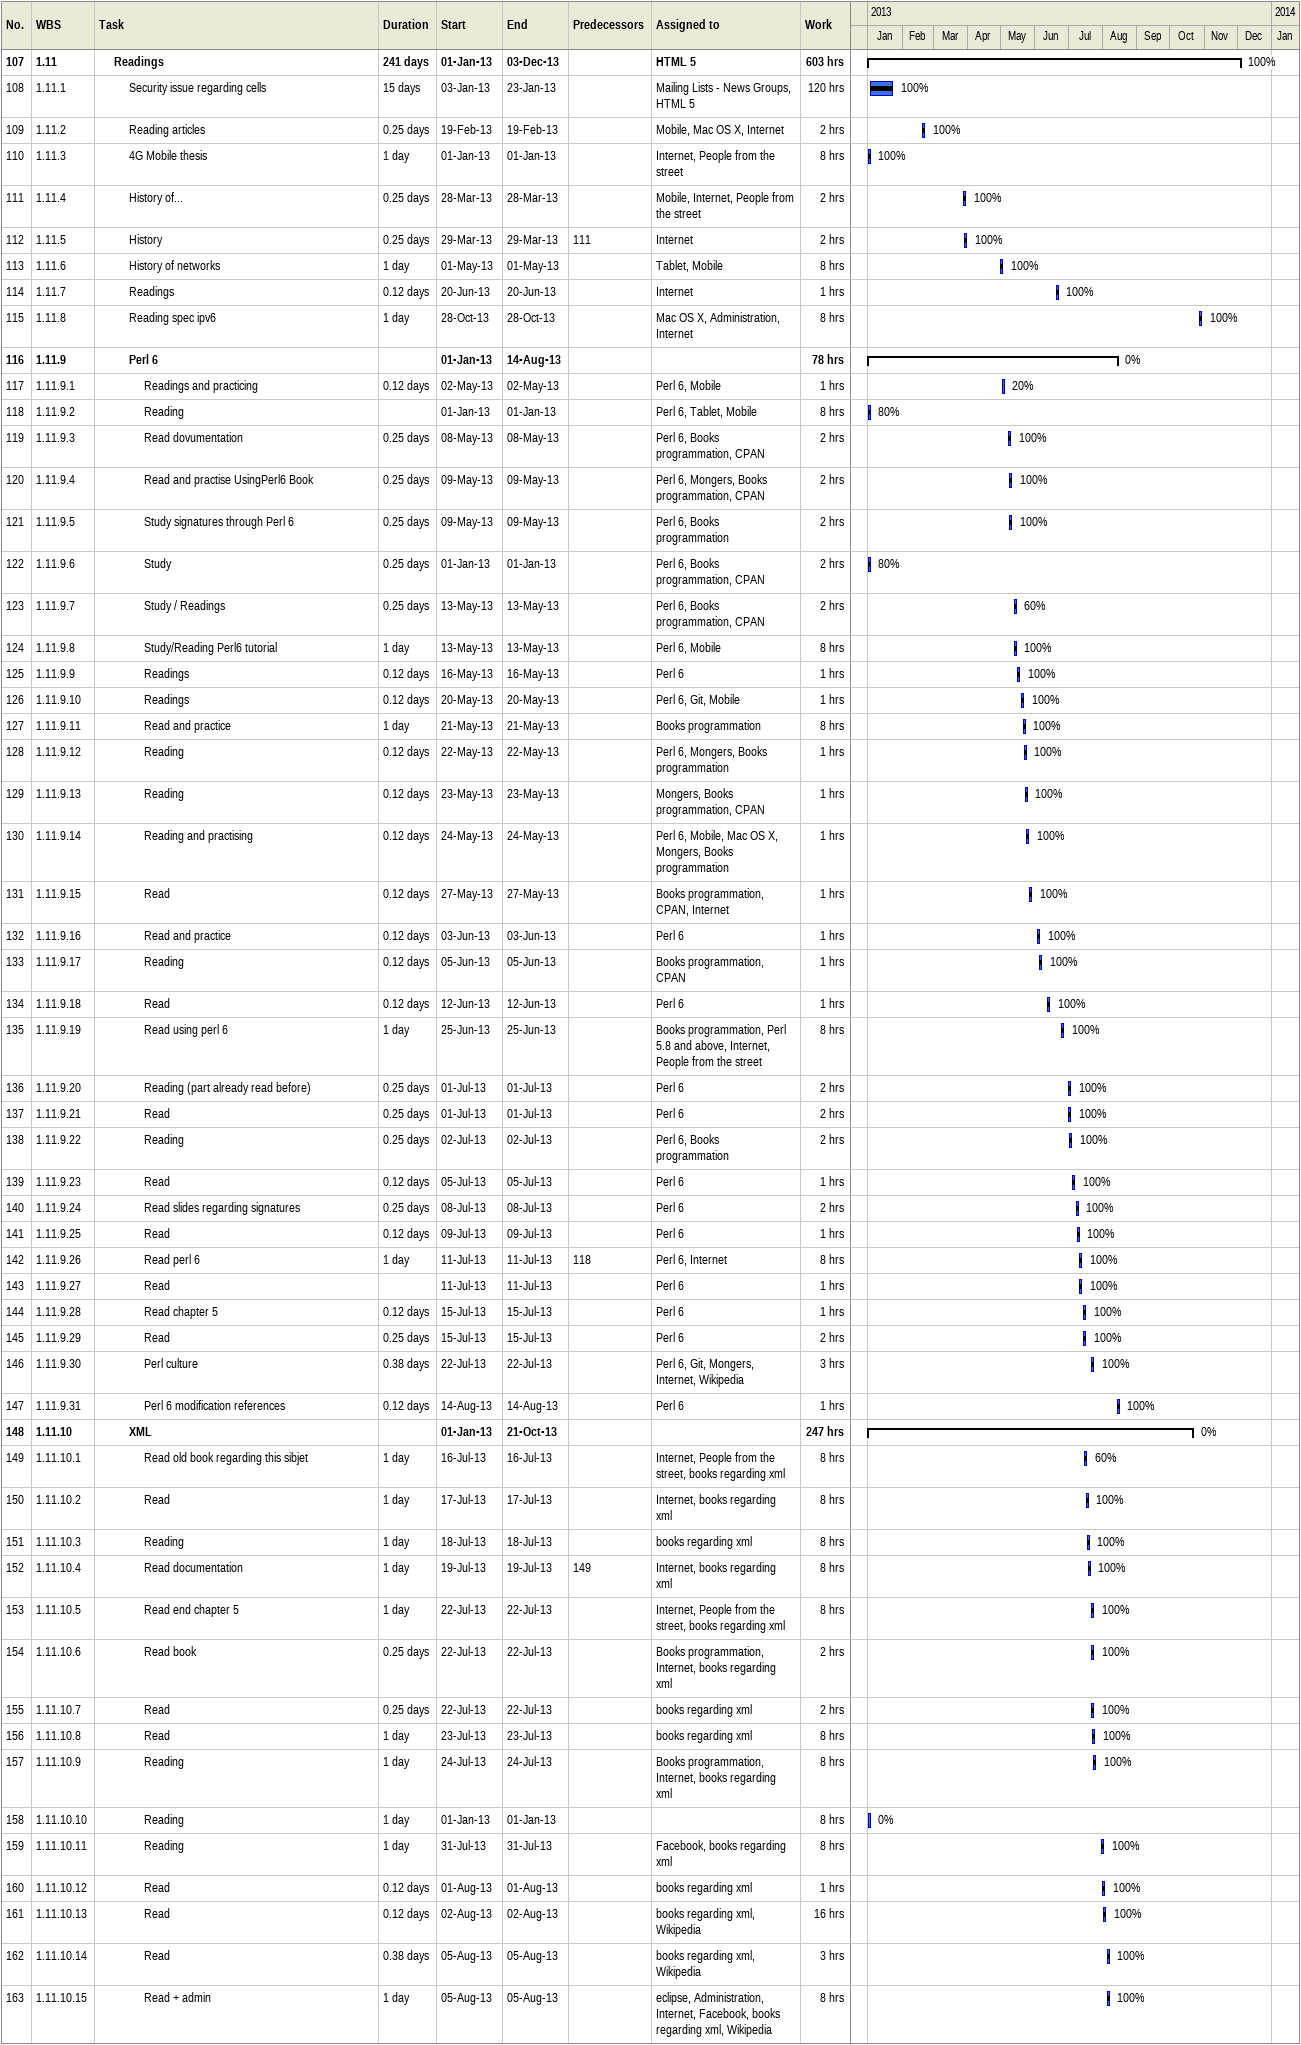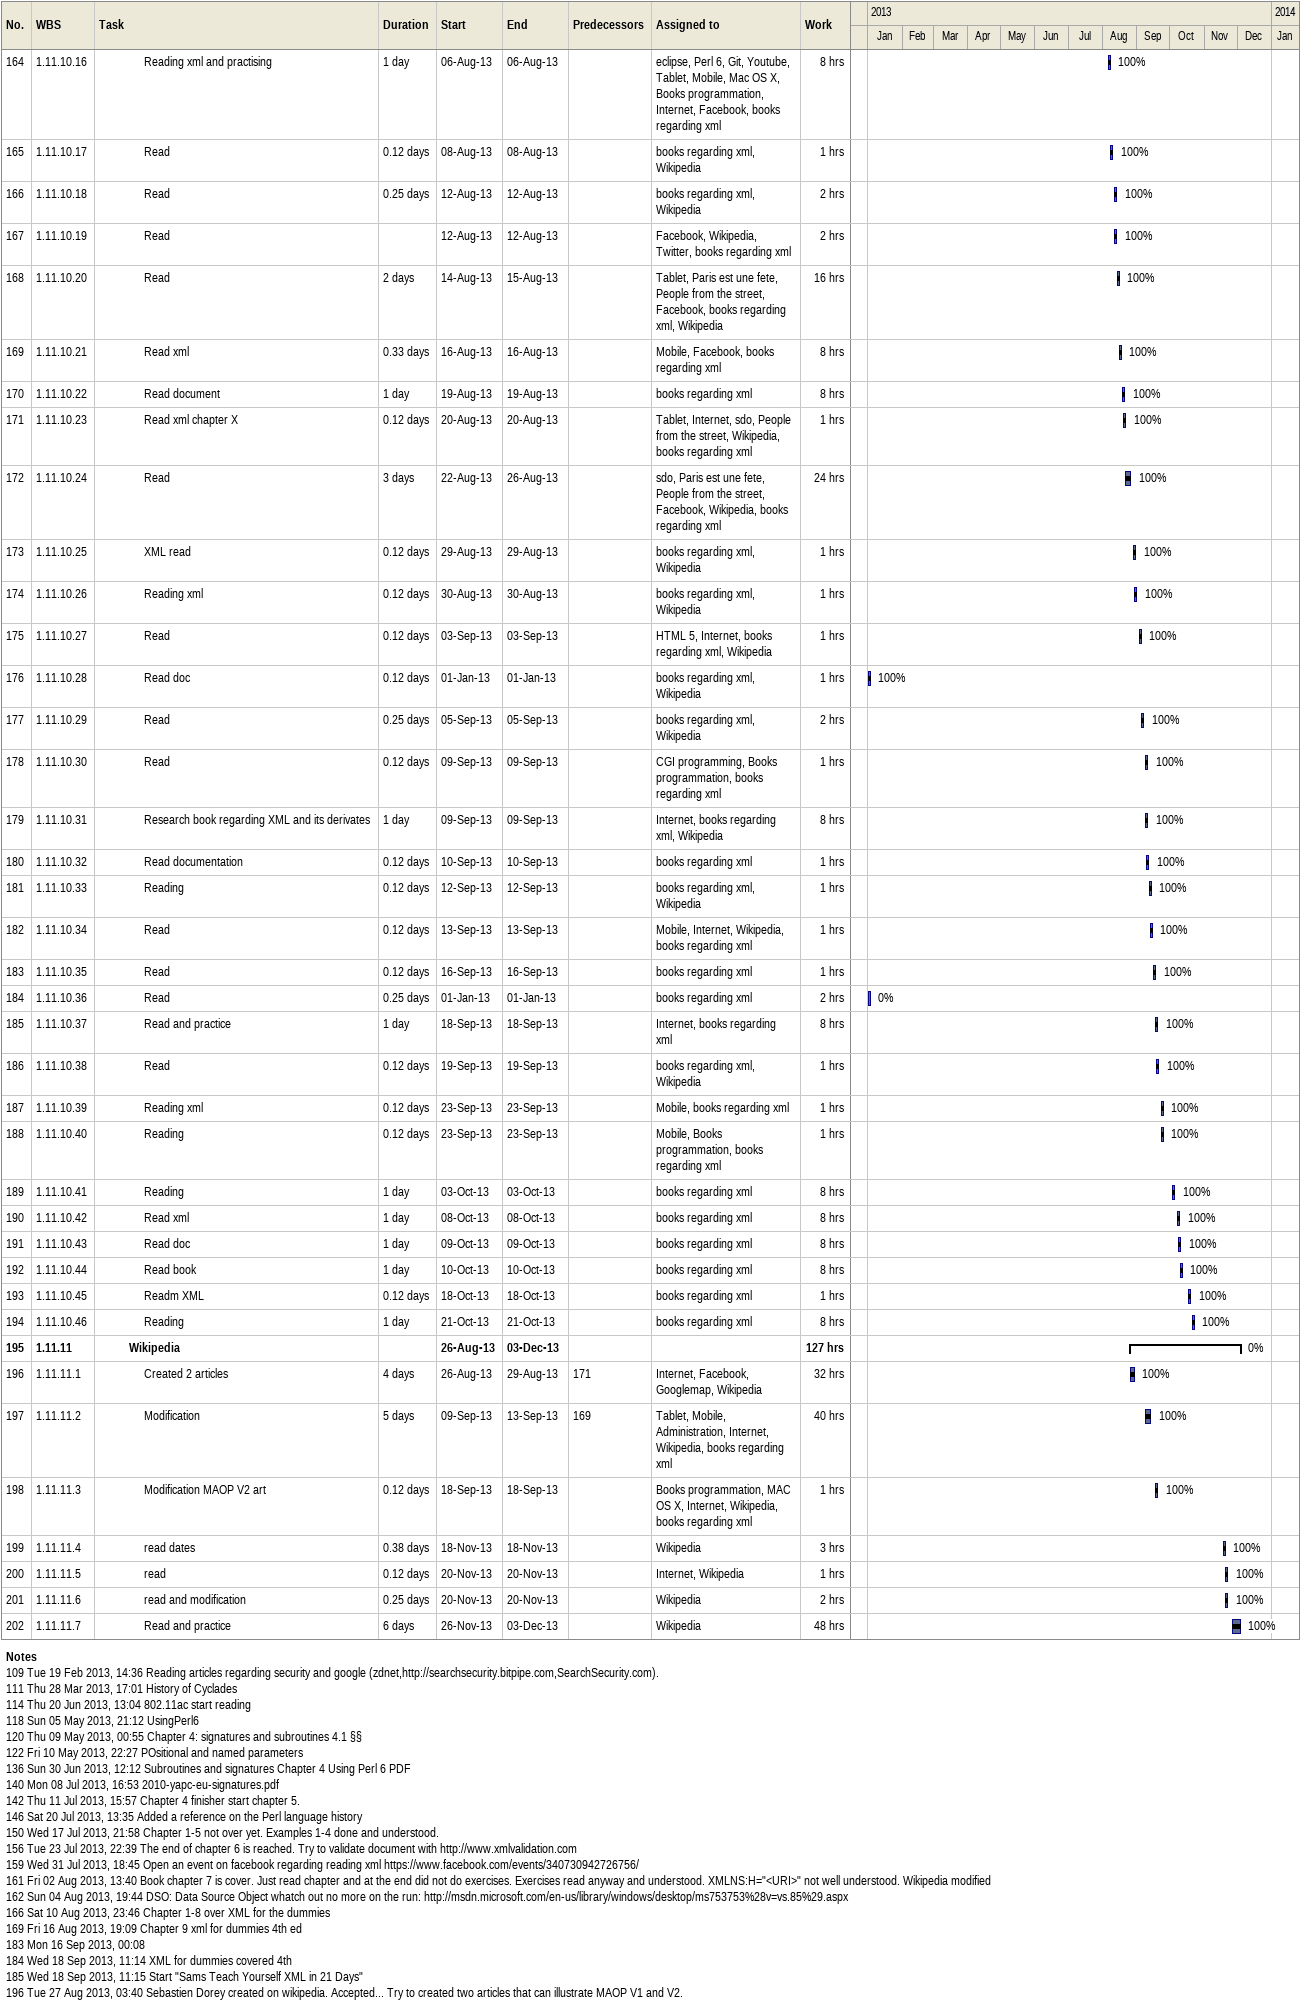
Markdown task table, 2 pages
| ID | WBS | Task | Duration | Start | Finish | Predecessors | Resources | % complete | Work (h) |
|---|---|---|---|---|---|---|---|---|---|
| 107 | 1.11 | **Readings** | 241d | 2013-01-01 | 2013-12-03 |  | HTML 5 | 100 | 603 |
| 108 | 1.11.1 | Security issue regarding cells | 15d | 2013-01-03 | 2013-01-23 |  | Mailing Lists - News Groups, HTML 5 | 100 | 120 |
| 109 | 1.11.2 | Reading articles | 0.25d | 2013-02-19 | 2013-02-19 |  | Mobile, Mac OS X, Internet | 100 | 2 |
| 110 | 1.11.3 | 4G Mobile thesis | 1d | 2013-01-01 | 2013-01-01 |  | Internet, People from the street | 100 | 8 |
| 111 | 1.11.4 | History of... | 0.25d | 2013-03-28 | 2013-03-28 |  | Mobile, Internet, People from the street | 100 | 2 |
| 112 | 1.11.5 | History | 0.25d | 2013-03-29 | 2013-03-29 | 111 | Internet | 100 | 2 |
| 113 | 1.11.6 | History of networks | 1d | 2013-05-01 | 2013-05-01 |  | Tablet, Mobile | 100 | 8 |
| 114 | 1.11.7 | Readings | 0.12d | 2013-06-20 | 2013-06-20 |  | Internet | 100 | 1 |
| 115 | 1.11.8 | Reading spec ipv6 | 1d | 2013-10-28 | 2013-10-28 |  | Mac OS X, Administration, Internet | 100 | 8 |
| 116 | 1.11.9 | **Perl 6** |  | 2013-01-01 | 2013-08-14 |  |  | 0 | 78 |
| 117 | 1.11.9.1 | Readings and practicing | 0.12d | 2013-05-02 | 2013-05-02 |  | Perl 6, Mobile | 20 | 1 |
| 118 | 1.11.9.2 | Reading |  | 2013-01-01 | 2013-01-01 |  | Perl 6, Tablet, Mobile | 80 | 8 |
| 119 | 1.11.9.3 | Read dovumentation | 0.25d | 2013-05-08 | 2013-05-08 |  | Perl 6, Books programmation, CPAN | 100 | 2 |
| 120 | 1.11.9.4 | Read and practise UsingPerl6 Book | 0.25d | 2013-05-09 | 2013-05-09 |  | Perl 6, Mongers, Books programmation, CPAN | 100 | 2 |
| 121 | 1.11.9.5 | Study signatures through Perl 6 | 0.25d | 2013-05-09 | 2013-05-09 |  | Perl 6, Books programmation | 100 | 2 |
| 122 | 1.11.9.6 | Study | 0.25d | 2013-01-01 | 2013-01-01 |  | Perl 6, Books programmation, CPAN | 80 | 2 |
| 123 | 1.11.9.7 | Study / Readings | 0.25d | 2013-05-13 | 2013-05-13 |  | Perl 6, Books programmation, CPAN | 60 | 2 |
| 124 | 1.11.9.8 | Study/Reading Perl6 tutorial | 1d | 2013-05-13 | 2013-05-13 |  | Perl 6, Mobile | 100 | 8 |
| 125 | 1.11.9.9 | Readings | 0.12d | 2013-05-16 | 2013-05-16 |  | Perl 6 | 100 | 1 |
| 126 | 1.11.9.10 | Readings | 0.12d | 2013-05-20 | 2013-05-20 |  | Perl 6, Git, Mobile | 100 | 1 |
| 127 | 1.11.9.11 | Read and practice | 1d | 2013-05-21 | 2013-05-21 |  | Books programmation | 100 | 8 |
| 128 | 1.11.9.12 | Reading | 0.12d | 2013-05-22 | 2013-05-22 |  | Perl 6, Mongers, Books programmation | 100 | 1 |
| 129 | 1.11.9.13 | Reading | 0.12d | 2013-05-23 | 2013-05-23 |  | Mongers, Books programmation, CPAN | 100 | 1 |
| 130 | 1.11.9.14 | Reading and practising | 0.12d | 2013-05-24 | 2013-05-24 |  | Perl 6, Mobile, Mac OS X, Mongers, Books programmation | 100 | 1 |
| 131 | 1.11.9.15 | Read | 0.12d | 2013-05-27 | 2013-05-27 |  | Books programmation, CPAN, Internet | 100 | 1 |
| 132 | 1.11.9.16 | Read and practice | 0.12d | 2013-06-03 | 2013-06-03 |  | Perl 6 | 100 | 1 |
| 133 | 1.11.9.17 | Reading | 0.12d | 2013-06-05 | 2013-06-05 |  | Books programmation, CPAN | 100 | 1 |
| 134 | 1.11.9.18 | Read | 0.12d | 2013-06-12 | 2013-06-12 |  | Perl 6 | 100 | 1 |
| 135 | 1.11.9.19 | Read using perl 6 | 1d | 2013-06-25 | 2013-06-25 |  | Books programmation, Perl 5.8 and above, Internet, People from the street | 100 | 8 |
| 136 | 1.11.9.20 | Reading (part already read before) | 0.25d | 2013-07-01 | 2013-07-01 |  | Perl 6 | 100 | 2 |
| 137 | 1.11.9.21 | Read | 0.25d | 2013-07-01 | 2013-07-01 |  | Perl 6 | 100 | 2 |
| 138 | 1.11.9.22 | Reading | 0.25d | 2013-07-02 | 2013-07-02 |  | Perl 6, Books programmation | 100 | 2 |
| 139 | 1.11.9.23 | Read | 0.12d | 2013-07-05 | 2013-07-05 |  | Perl 6 | 100 | 1 |
| 140 | 1.11.9.24 | Read slides regarding signatures | 0.25d | 2013-07-08 | 2013-07-08 |  | Perl 6 | 100 | 2 |
| 141 | 1.11.9.25 | Read | 0.12d | 2013-07-09 | 2013-07-09 |  | Perl 6 | 100 | 1 |
| 142 | 1.11.9.26 | Read perl 6 | 1d | 2013-07-11 | 2013-07-11 | 118 | Perl 6, Internet | 100 | 8 |
| 143 | 1.11.9.27 | Read |  | 2013-07-11 | 2013-07-11 |  | Perl 6 | 100 | 1 |
| 144 | 1.11.9.28 | Read chapter 5 | 0.12d | 2013-07-15 | 2013-07-15 |  | Perl 6 | 100 | 1 |
| 145 | 1.11.9.29 | Read | 0.25d | 2013-07-15 | 2013-07-15 |  | Perl 6 | 100 | 2 |
| 146 | 1.11.9.30 | Perl culture | 0.38d | 2013-07-22 | 2013-07-22 |  | Perl 6, Git, Mongers, Internet, Wikipedia | 100 | 3 |
| 147 | 1.11.9.31 | Perl 6 modification references | 0.12d | 2013-08-14 | 2013-08-14 |  | Perl 6 | 100 | 1 |
| 148 | 1.11.10 | **XML** |  | 2013-01-01 | 2013-10-21 |  |  | 0 | 247 |
| 149 | 1.11.10.1 | Read old book regarding this sibjet | 1d | 2013-07-16 | 2013-07-16 |  | Internet, People from the street, books regarding xml | 60 | 8 |
| 150 | 1.11.10.2 | Read | 1d | 2013-07-17 | 2013-07-17 |  | Internet, books regarding xml | 100 | 8 |
| 151 | 1.11.10.3 | Reading | 1d | 2013-07-18 | 2013-07-18 |  | books regarding xml | 100 | 8 |
| 152 | 1.11.10.4 | Read documentation | 1d | 2013-07-19 | 2013-07-19 | 149 | Internet, books regarding xml | 100 | 8 |
| 153 | 1.11.10.5 | Read end chapter 5 | 1d | 2013-07-22 | 2013-07-22 |  | Internet, People from the street, books regarding xml | 100 | 8 |
| 154 | 1.11.10.6 | Read book | 0.25d | 2013-07-22 | 2013-07-22 |  | Books programmation, Internet, books regarding xml | 100 | 2 |
| 155 | 1.11.10.7 | Read | 0.25d | 2013-07-22 | 2013-07-22 |  | books regarding xml | 100 | 2 |
| 156 | 1.11.10.8 | Read | 1d | 2013-07-23 | 2013-07-23 |  | books regarding xml | 100 | 8 |
| 157 | 1.11.10.9 | Reading | 1d | 2013-07-24 | 2013-07-24 |  | Books programmation, Internet, books regarding xml | 100 | 8 |
| 158 | 1.11.10.10 | Reading | 1d | 2013-01-01 | 2013-01-01 |  |  | 0 | 8 |
| 159 | 1.11.10.11 | Reading | 1d | 2013-07-31 | 2013-07-31 |  | Facebook, books regarding xml | 100 | 8 |
| 160 | 1.11.10.12 | Read | 0.12d | 2013-08-01 | 2013-08-01 |  | books regarding xml | 100 | 1 |
| 161 | 1.11.10.13 | Read | 0.12d | 2013-08-02 | 2013-08-02 |  | books regarding xml, Wikipedia | 100 | 16 |
| 162 | 1.11.10.14 | Read | 0.38d | 2013-08-05 | 2013-08-05 |  | books regarding xml, Wikipedia | 100 | 3 |
| 163 | 1.11.10.15 | Read + admin | 1d | 2013-08-05 | 2013-08-05 |  | eclipse, Administration, Internet, Facebook, books regarding xml, Wikipedia | 100 | 8 |
| 164 | 1.11.10.16 | Reading xml and practising | 1d | 2013-08-06 | 2013-08-06 |  | eclipse, Perl 6, Git, Youtube, Tablet, Mobile, Mac OS X, Books programmation, Internet, Facebook, books regarding xml | 100 | 8 |
| 165 | 1.11.10.17 | Read | 0.12d | 2013-08-08 | 2013-08-08 |  | books regarding xml, Wikipedia | 100 | 1 |
| 166 | 1.11.10.18 | Read | 0.25d | 2013-08-12 | 2013-08-12 |  | books regarding xml, Wikipedia | 100 | 2 |
| 167 | 1.11.10.19 | Read |  | 2013-08-12 | 2013-08-12 |  | Facebook, Wikipedia, Twitter, books regarding xml | 100 | 2 |
| 168 | 1.11.10.20 | Read | 2d | 2013-08-14 | 2013-08-15 |  | Tablet, Paris est une fete, People from the street, Facebook, books regarding xml, Wikipedia | 100 | 16 |
| 169 | 1.11.10.21 | Read xml | 0.33d | 2013-08-16 | 2013-08-16 |  | Mobile, Facebook, books regarding xml | 100 | 8 |
| 170 | 1.11.10.22 | Read document | 1d | 2013-08-19 | 2013-08-19 |  | books regarding xml | 100 | 8 |
| 171 | 1.11.10.23 | Read xml chapter X | 0.12d | 2013-08-20 | 2013-08-20 |  | Tablet, Internet, sdo, People from the street, Wikipedia, books regarding xml | 100 | 1 |
| 172 | 1.11.10.24 | Read | 3d | 2013-08-22 | 2013-08-26 |  | sdo, Paris est une fete, People from the street, Facebook, Wikipedia, books regarding xml | 100 | 24 |
| 173 | 1.11.10.25 | XML read | 0.12d | 2013-08-29 | 2013-08-29 |  | books regarding xml, Wikipedia | 100 | 1 |
| 174 | 1.11.10.26 | Reading xml | 0.12d | 2013-08-30 | 2013-08-30 |  | books regarding xml, Wikipedia | 100 | 1 |
| 175 | 1.11.10.27 | Read | 0.12d | 2013-09-03 | 2013-09-03 |  | HTML 5, Internet, books regarding xml, Wikipedia | 100 | 1 |
| 176 | 1.11.10.28 | Read doc | 0.12d | 2013-01-01 | 2013-01-01 |  | books regarding xml, Wikipedia | 100 | 1 |
| 177 | 1.11.10.29 | Read | 0.25d | 2013-09-05 | 2013-09-05 |  | books regarding xml, Wikipedia | 100 | 2 |
| 178 | 1.11.10.30 | Read | 0.12d | 2013-09-09 | 2013-09-09 |  | CGI programming, Books programmation, books regarding xml | 100 | 1 |
| 179 | 1.11.10.31 | Research book regarding XML and its derivates | 1d | 2013-09-09 | 2013-09-09 |  | Internet, books regarding xml, Wikipedia | 100 | 8 |
| 180 | 1.11.10.32 | Read documentation | 0.12d | 2013-09-10 | 2013-09-10 |  | books regarding xml | 100 | 1 |
| 181 | 1.11.10.33 | Reading | 0.12d | 2013-09-12 | 2013-09-12 |  | books regarding xml, Wikipedia | 100 | 1 |
| 182 | 1.11.10.34 | Read | 0.12d | 2013-09-13 | 2013-09-13 |  | Mobile, Internet, Wikipedia, books regarding xml | 100 | 1 |
| 183 | 1.11.10.35 | Read | 0.12d | 2013-09-16 | 2013-09-16 |  | books regarding xml | 100 | 1 |
| 184 | 1.11.10.36 | Read | 0.25d | 2013-01-01 | 2013-01-01 |  | books regarding xml | 0 | 2 |
| 185 | 1.11.10.37 | Read and practice | 1d | 2013-09-18 | 2013-09-18 |  | Internet, books regarding xml | 100 | 8 |
| 186 | 1.11.10.38 | Read | 0.12d | 2013-09-19 | 2013-09-19 |  | books regarding xml, Wikipedia | 100 | 1 |
| 187 | 1.11.10.39 | Reading xml | 0.12d | 2013-09-23 | 2013-09-23 |  | Mobile, books regarding xml | 100 | 1 |
| 188 | 1.11.10.40 | Reading | 0.12d | 2013-09-23 | 2013-09-23 |  | Mobile, Books programmation, books regarding xml | 100 | 1 |
| 189 | 1.11.10.41 | Reading | 1d | 2013-10-03 | 2013-10-03 |  | books regarding xml | 100 | 8 |
| 190 | 1.11.10.42 | Read xml | 1d | 2013-10-08 | 2013-10-08 |  | books regarding xml | 100 | 8 |
| 191 | 1.11.10.43 | Read doc | 1d | 2013-10-09 | 2013-10-09 |  | books regarding xml | 100 | 8 |
| 192 | 1.11.10.44 | Read book | 1d | 2013-10-10 | 2013-10-10 |  | books regarding xml | 100 | 8 |
| 193 | 1.11.10.45 | Readm XML | 0.12d | 2013-10-18 | 2013-10-18 |  | books regarding xml | 100 | 1 |
| 194 | 1.11.10.46 | Reading | 1d | 2013-10-21 | 2013-10-21 |  | books regarding xml | 100 | 8 |
| 195 | 1.11.11 | **Wikipedia** |  | 2013-08-26 | 2013-12-03 |  |  | 0 | 127 |
| 196 | 1.11.11.1 | Created 2 articles | 4d | 2013-08-26 | 2013-08-29 | 171 | Internet, Facebook, Googlemap, Wikipedia | 100 | 32 |
| 197 | 1.11.11.2 | Modification | 5d | 2013-09-09 | 2013-09-13 | 169 | Tablet, Mobile, Administration, Internet, Wikipedia, books regarding xml | 100 | 40 |
| 198 | 1.11.11.3 | Modification MAOP V2 art | 0.12d | 2013-09-18 | 2013-09-18 |  | Books programmation, MAC OS X, Internet, Wikipedia, books regarding xml | 100 | 1 |
| 199 | 1.11.11.4 | read dates | 0.38d | 2013-11-18 | 2013-11-18 |  | Wikipedia | 100 | 3 |
| 200 | 1.11.11.5 | read | 0.12d | 2013-11-20 | 2013-11-20 |  | Internet, Wikipedia | 100 | 1 |
| 201 | 1.11.11.6 | read and modification | 0.25d | 2013-11-20 | 2013-11-20 |  | Wikipedia | 100 | 2 |
| 202 | 1.11.11.7 | Read and practice | 6d | 2013-11-26 | 2013-12-03 |  | Wikipedia | 100 | 48 |

Notes
- 109: Tue 19 Feb 2013, 14:36 Reading articles regarding security and google (zdnet,http://searchsecurity.bitpipe.com,SearchSecurity.com).
- 111: Thu 28 Mar 2013, 17:01 History of Cyclades
- 114: Thu 20 Jun 2013, 13:04 802.11ac start reading
- 118: Sun 05 May 2013, 21:12 UsingPerl6
- 120: Thu 09 May 2013, 00:55 Chapter 4: signatures and subroutines 4.1 §§
- 122: Fri 10 May 2013, 22:27 POsitional and named parameters
- 136: Sun 30 Jun 2013, 12:12 Subroutines and signatures Chapter 4 Using Perl 6 PDF
- 140: Mon 08 Jul 2013, 16:53 2010-yapc-eu-signatures.pdf
- 142: Thu 11 Jul 2013, 15:57 Chapter 4 finisher start chapter 5.
- 146: Sat 20 Jul 2013, 13:35 Added a reference on the Perl language history
- 150: Wed 17 Jul 2013, 21:58 Chapter 1-5 not over yet. Examples 1-4 done and understood.
- 156: Tue 23 Jul 2013, 22:39 The end of chapter 6 is reached. Try to validate document with http://www.xmlvalidation.com
- 159: Wed 31 Jul 2013, 18:45 Open an event on facebook regarding reading xml https://www.facebook.com/events/340730942726756/
- 161: Fri 02 Aug 2013, 13:40 Book chapter 7 is cover. Just read chapter and at the end did not do exercises. Exercises read anyway and understood. XMLNS:H="<URI>" not well understood. Wikipedia modified
- 162: Sun 04 Aug 2013, 19:44 DSO: Data Source Object whatch out no more on the run: http://msdn.microsoft.com/en-us/library/windows/desktop/ms753753%28v=vs.85%29.aspx
- 166: Sat 10 Aug 2013, 23:46 Chapter 1-8 over XML for the dummies
- 169: Fri 16 Aug 2013, 19:09 Chapter 9 xml for dummies 4th ed
- 183: Mon 16 Sep 2013, 00:08
- 184: Wed 18 Sep 2013, 11:14 XML for dummies covered 4th
- 185: Wed 18 Sep 2013, 11:15 Start "Sams Teach Yourself XML in 21 Days"
- 196: Tue 27 Aug 2013, 03:40 Sebastien Dorey created on wikipedia. Accepted... Try to created two articles that can illustrate MAOP V1 and V2.
